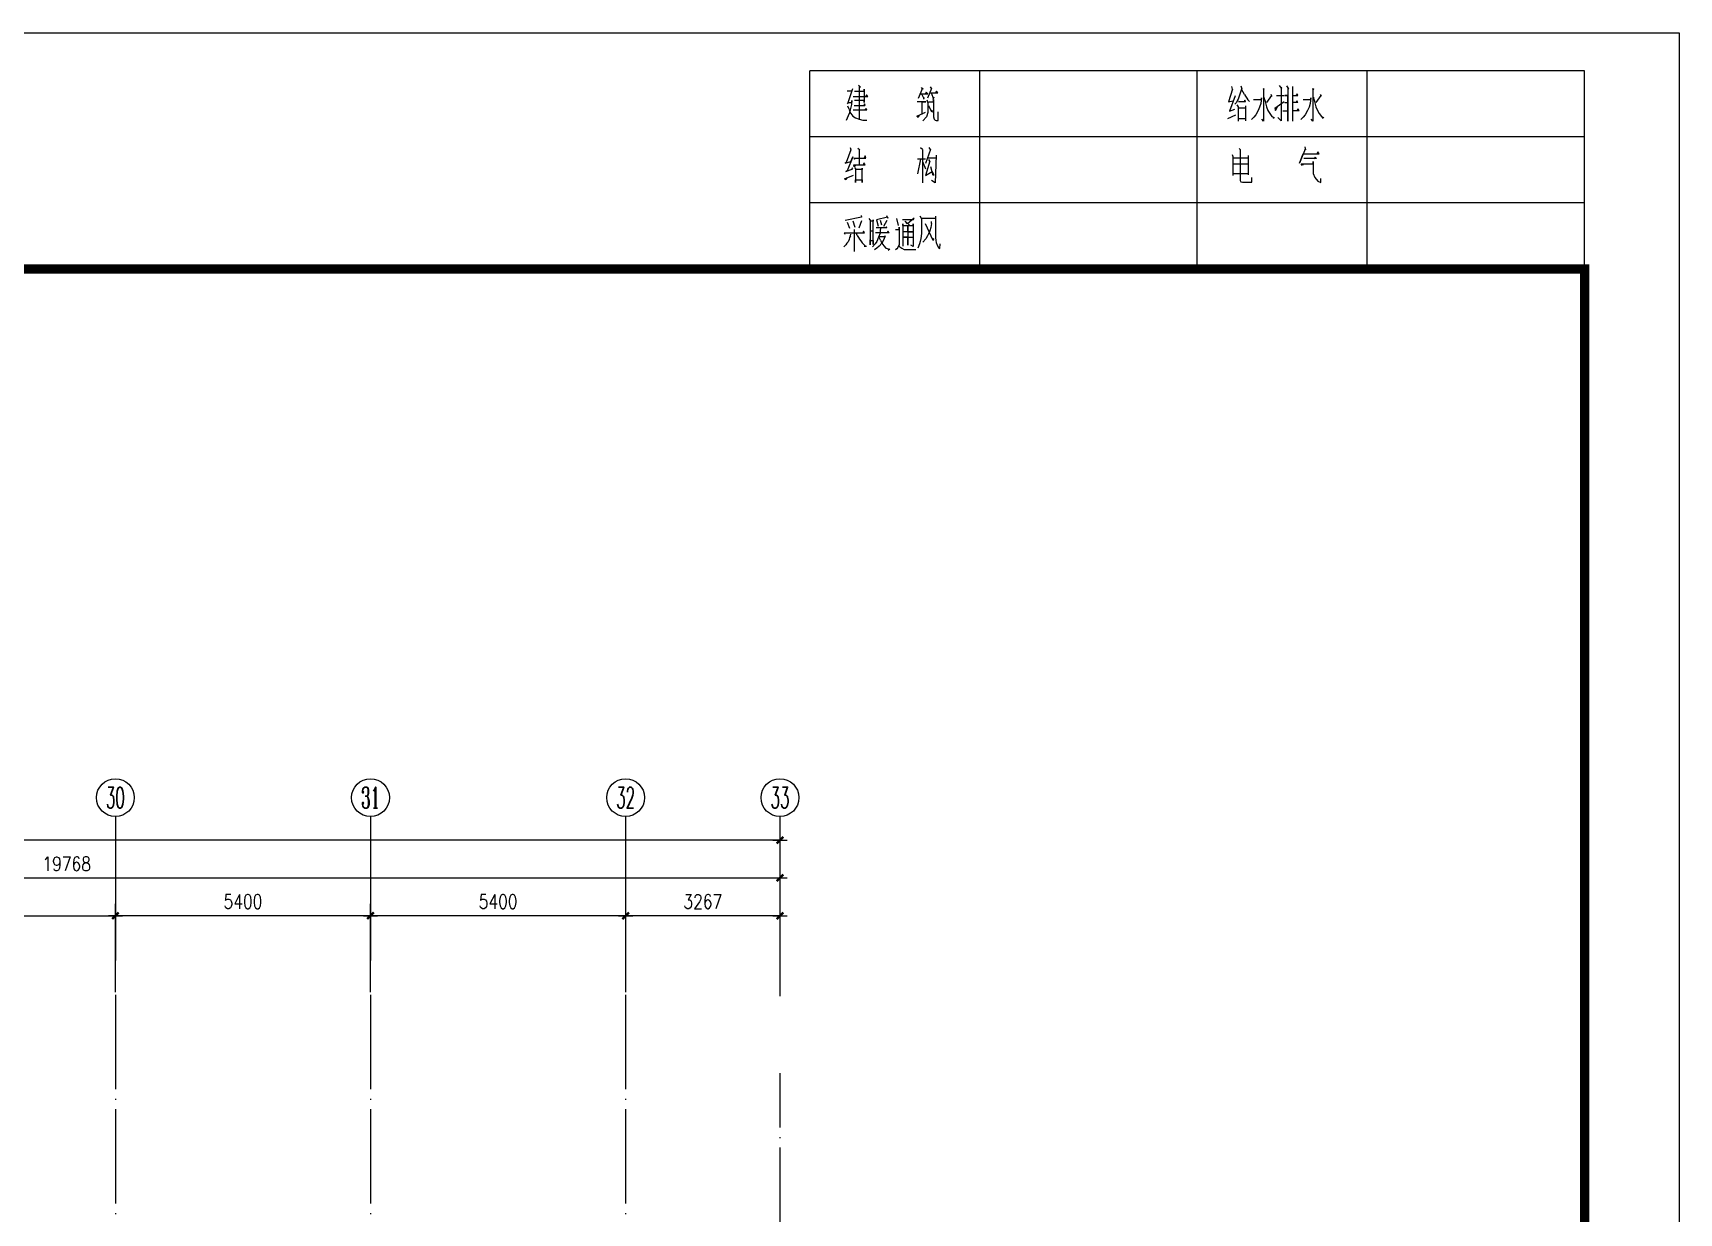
# Model space of a CAD drawing. Extents: x 634182 to 802382, y -1101880 to -864080.
# Drawn here: x 767539 to 802382, y -889066 to -864080 of the extents above; entities that cross this region are included whole.
import ezdxf
from ezdxf.enums import TextEntityAlignment as Align

# ---------------------------------------------------------------- set-up
doc = ezdxf.new("R2010")
doc.units = 0
doc.header["$LTSCALE"] = 1000
doc.header["$MEASUREMENT"] = 0
doc.linetypes.add('DOTE', pattern=[2.42, 2, -0.2, 0.02, -0.2])
doc.layers.get('0').update_dxf_attribs({"linetype": 'CONTINUOUS'})
doc.layers.get('DEFPOINTS').update_dxf_attribs({"linetype": 'CONTINUOUS'})
for name, color, linetype in [('AXIS', 3, 'CONTINUOUS'), ('AXIS_TEXT', 7, 'CONTINUOUS'), ('DOTE', 1, 'DOTE'), ('HAO', 7, 'CONTINUOUS'), ('PUB_DIM', 3, 'CONTINUOUS'), ('TK', 7, 'CONTINUOUS'), ('TQ', 7, 'CONTINUOUS'), ('WEN', 4, 'CONTINUOUS')]:
    doc.layers.add(name, color=color, linetype=linetype)
doc.styles.add('COMPLEX', font='COMPLEX')
doc.styles.add('DIM_FONT', font='simplex.shx', dxfattribs={"width": 0.8})
doc.dimstyles.new('DIMN', dxfattribs={"dimtxt": 300, "dimasz": 1, "dimexe": 250, "dimexo": 300, "dimgap": 150, "dimtad": 1, "dimdec": 0, "dimzin": 0, "dimdsep": 46, "dimtxsty": 'DIM_FONT', "dimblk": '_DIMX', "dimblk1": '_DIMX', "dimblk2": '_DIMX', "dimcen": 2.5, "dimclrt": 7, "dimadec": 0, "dimazin": 0, "dimtfac": 1, "dimtdec": 0, "dimtix": 1, "dimtmove": 2, "dimatfit": 3, "dimldrblk": '_DIMX', "dimfxl": 0, "dimtolj": 1, "dimtzin": 0, "dimarcsym": 0})

# ---------------------------------------------------------------- blocks, each defined once
blk = doc.blocks.new('_DIMX')
blk.add_line((-150, 0), (150, 0))
at = {"const_width": 50}
blk.add_lwpolyline([(-70, -70), (70, 70)], dxfattribs=at)
blk = doc.blocks.new('*D468')
at = {"color": 0, "linetype": 'ByBlock'}
for p, q in [((681944, -884471), (681944, -880921)), ((783351, -881171), (681945, -881171)), ((783352, -884471), (783352, -880921))]:
    blk.add_line(p, q, dxfattribs=at)
at = {"layer": 'DEFPOINTS', "color": 0, "linetype": 'ByBlock'}
for p in [(681944, -881171), (681944, -884771), (783352, -884771)]:
    blk.add_point(p, dxfattribs=at)
at = {"color": 0, "linetype": 'ByBlock'}
for p, rotation in [((681944, -881171), 179.9999999999994), ((783352, -881171), 359.9999999999994)]:
    blk.add_blockref('_DIMX', p, dxfattribs=dict(at, rotation=rotation))
at = {"color": 7, "linetype": 'ByBlock', "insert": (732648, -880871), "char_height": 300, "attachment_point": 5, "style": 'DIM_FONT'}
blk.add_mtext('\\A1;101408', dxfattribs=at)
blk = doc.blocks.new('*D844')
at = {"color": 0, "linetype": 'ByBlock'}
for p, q in [((774685, -884386), (774685, -882521)), ((780085, -884386), (780085, -882521)), ((780084, -882771), (774686, -882771))]:
    blk.add_line(p, q, dxfattribs=at)
at = {"layer": 'DEFPOINTS', "color": 0, "linetype": 'ByBlock'}
for p in [(774685, -882771), (774685, -884686), (780085, -884686)]:
    blk.add_point(p, dxfattribs=at)
at = {"color": 0, "linetype": 'ByBlock'}
for p, rotation in [((774685, -882771), 179.9999999999988), ((780085, -882771), 359.9999999999988)]:
    blk.add_blockref('_DIMX', p, dxfattribs=dict(at, rotation=rotation))
at = {"color": 7, "linetype": 'ByBlock', "insert": (777385, -882471), "char_height": 300, "attachment_point": 5, "style": 'DIM_FONT'}
blk.add_mtext('\\A1;5400', dxfattribs=at)
blk = doc.blocks.new('*D896')
at = {"color": 0, "linetype": 'ByBlock'}
for p, q in [((769285, -884386), (769285, -882521)), ((774685, -884386), (774685, -882521)), ((774684, -882771), (769286, -882771))]:
    blk.add_line(p, q, dxfattribs=at)
at = {"layer": 'DEFPOINTS', "color": 0, "linetype": 'ByBlock'}
for p in [(769285, -882771), (769285, -884686), (774685, -884686)]:
    blk.add_point(p, dxfattribs=at)
at = {"color": 0, "linetype": 'ByBlock'}
for p, rotation in [((769285, -882771), 180.0000000000012), ((774685, -882771), 1.199040866595169e-12)]:
    blk.add_blockref('_DIMX', p, dxfattribs=dict(at, rotation=rotation))
at = {"color": 7, "linetype": 'ByBlock', "insert": (771985, -882471), "char_height": 300, "attachment_point": 5, "style": 'DIM_FONT'}
blk.add_mtext('\\A1;5400', dxfattribs=at)
blk = doc.blocks.new('_AXISO')
blk.add_circle((0, 0), 0.5)
at = {"layer": 'AXIS_TEXT', "style": 'COMPLEX', "width": 1.041667}
blk.add_attdef('A', text='', height=0.56, dxfattribs=at).set_placement((-0.25, -0.28), (0.25, -0.28), align=Align.FIT)
blk = doc.blocks.new('*D909')
at = {"color": 0, "linetype": 'ByBlock'}
for p, q in [((780085, -884386), (780085, -882521)), ((783352, -884386), (783352, -882521)), ((783351, -882771), (780086, -882771))]:
    blk.add_line(p, q, dxfattribs=at)
at = {"layer": 'DEFPOINTS', "color": 0, "linetype": 'ByBlock'}
for p in [(780085, -882771), (780085, -884686), (783352, -884686)]:
    blk.add_point(p, dxfattribs=at)
at = {"color": 0, "linetype": 'ByBlock'}
for p, rotation in [((780085, -882771), 179.9999999999959), ((783352, -882771), 359.999999999996)]:
    blk.add_blockref('_DIMX', p, dxfattribs=dict(at, rotation=rotation))
at = {"color": 7, "linetype": 'ByBlock', "insert": (781718, -882471), "char_height": 300, "attachment_point": 5, "style": 'DIM_FONT'}
blk.add_mtext('\\A1;3267', dxfattribs=at)
blk = doc.blocks.new('TQ-Z3')
at = {"layer": 'TQ'}
for p, q in [((-1829, -2786), (-1848, -2794)), ((-1836, -2792), (-1829, -2786)), ((-1646, -2808), (-1614, -2786)), ((-1614, -2786), (-1603, -2767)), ((-1607, -2761), (-1595, -2772)), ((-1603, -2767), (-1607, -2761)), ((-1912, -2883), (-1904, -2866)), ((-1904, -2866), (-1904, -2875)), ((-1904, -2875), (-1567, -2875)), ((-1836, -2792), (-1765, -2844)), ((-1793, -2861), (-1821, -2866)), ((-1813, -2897), (-1753, -2905)), ((-1793, -2900), (-1813, -2897)), ((-1793, -2861), (-1761, -2855)), ((-1793, -2900), (-1793, -2980)), ((-1761, -2855), (-1718, -2844)), ((-1753, -2905), (-1714, -2916)), ((-1718, -2844), (-1678, -2828)), ((-1714, -2916), (-1678, -2933)), ((-1678, -2828), (-1646, -2808)), ((-1678, -2933), (-1634, -2958)), ((-1634, -2958), (-1607, -2977)), ((-1567, -2875), (-1587, -2894)), ((-1293, -2962), (-1261, -2954)), ((-1261, -2954), (-1269, -2956)), ((-1269, -2956), (-1122, -3017)), ((-1221, -2810), (-1241, -2823)), ((-1241, -2823), (-1217, -2835)), ((-1221, -2979), (-1221, -2810)), ((-1170, -2837), (-1185, -2851)), ((-1185, -2851), (-1166, -2862)), ((-1170, -2837), (-1170, -2973)), ((-1138, -2873), (-1090, -2873)), ((-1114, -2873), (-1138, -2873)), ((-1114, -3001), (-1114, -2873)), ((-1090, -2873), (-1055, -2873)), ((-1055, -2873), (-1011, -2871)), ((-1011, -2871), (-968, -2854)), ((-968, -2854), (-932, -2823)), ((-916, -2793), (-960, -2793)), ((-932, -2823), (-916, -2793)), ((-1908, -3131), (-1939, -3150)), ((-1567, -3086), (-1932, -3086)), ((-1916, -3142), (-1908, -3131)), ((-1836, -3034), (-1856, -3042)), ((-1856, -3042), (-1841, -3053)), ((-1836, -3089), (-1836, -3034)), ((-1765, -3036), (-1781, -3045)), ((-1781, -3045), (-1761, -3056)), ((-1765, -3036), (-1765, -3089)), ((-1678, -3022), (-1698, -3034)), ((-1698, -3034), (-1678, -3042)), ((-1678, -3086), (-1678, -3022)), ((-1607, -2977), (-1583, -3002)), ((-1122, -3017), (-1221, -2979)), ((-1114, -2979), (-1095, -2987)), ((-1095, -2987), (-1114, -3001)), ((-1916, -3206), (-1944, -3228)), ((-1924, -3211), (-1916, -3206)), ((-1924, -3211), (-1571, -3211)), ((-1916, -3142), (-1567, -3142)), ((-1829, -3309), (-1848, -3318)), ((-1836, -3173), (-1836, -3139)), ((-1836, -3142), (-1836, -3173)), ((-1567, -3142), (-1836, -3142)), ((-1836, -3261), (-1836, -3181)), ((-1836, -3315), (-1829, -3309)), ((-1702, -3278), (-1773, -3181)), ((-1761, -3145), (-1761, -3173)), ((-1678, -3270), (-1726, -3245)), ((-1702, -3278), (-1678, -3270)), ((-1674, -3192), (-1674, -3145)), ((-1646, -3331), (-1614, -3309)), ((-1614, -3309), (-1603, -3290)), ((-1607, -3284), (-1595, -3295)), ((-1603, -3290), (-1607, -3284)), ((-1571, -3211), (-1603, -3247)), ((-1912, -3406), (-1904, -3390)), ((-1904, -3390), (-1904, -3398)), ((-1904, -3398), (-1567, -3398)), ((-1836, -3315), (-1765, -3367)), ((-1793, -3384), (-1821, -3390)), ((-1813, -3420), (-1753, -3428)), ((-1793, -3423), (-1813, -3420)), ((-1793, -3384), (-1761, -3378)), ((-1793, -3423), (-1793, -3503)), ((-1761, -3378), (-1718, -3367)), ((-1753, -3428), (-1714, -3439)), ((-1718, -3367), (-1678, -3351)), ((-1714, -3439), (-1678, -3456)), ((-1678, -3351), (-1646, -3331)), ((-1678, -3456), (-1634, -3481)), ((-1634, -3481), (-1607, -3500)), ((-1567, -3398), (-1587, -3417)), ((-1916, -3626), (-1936, -3635)), ((-1916, -3626), (-1829, -3657)), ((-1848, -3598), (-1896, -3626)), ((-1848, -3598), (-1829, -3590)), ((-1829, -3590), (-1809, -3576)), ((-1829, -3657), (-1797, -3668)), ((-1809, -3576), (-1793, -3565)), ((-1793, -3565), (-1773, -3546)), ((-1769, -3587), (-1789, -3595)), ((-1789, -3595), (-1769, -3601)), ((-1769, -3587), (-1769, -3662)), ((-1729, -3590), (-1571, -3590)), ((-1706, -3662), (-1706, -3587)), ((-1607, -3500), (-1583, -3526)), ((-1591, -3590), (-1591, -3662)), ((-1265, -3645), (-1276, -3656)), ((-1265, -3645), (-936, -3645)), ((-1201, -3559), (-999, -3559)), ((-1178, -3720), (-1178, -3562)), ((-1110, -3562), (-1110, -3720)), ((-1011, -3717), (-1011, -3562)), ((-920, -3523), (-971, -3523)), ((-936, -3645), (-924, -3639)), ((-924, -3639), (-920, -3620)), ((-920, -3620), (-920, -3523)), ((-1904, -3726), (-1932, -3734)), ((-1904, -3726), (-1769, -3770)), ((-1833, -3698), (-1670, -3759)), ((-1797, -3668), (-1781, -3676)), ((-1781, -3676), (-1765, -3685)), ((-1769, -3770), (-1781, -3723)), ((-1765, -3685), (-1746, -3701)), ((-1737, -3679), (-1718, -3665)), ((-1718, -3665), (-1567, -3665)), ((-1670, -3759), (-1694, -3701)), ((-1631, -3693), (-1591, -3779)), ((-1213, -3731), (-1193, -3722)), ((-1193, -3722), (-991, -3722)), ((-1907, -6907), (-1931, -6921)), ((-1911, -6910), (-1907, -6907)), ((-1911, -6910), (-1808, -6954)), ((-1864, -6844), (-1884, -6860)), ((-1884, -6860), (-1867, -6871)), ((-1856, -6952), (-1872, -6968)), ((-1872, -6968), (-1856, -6976)), ((-1864, -6929), (-1864, -6844)), ((-1860, -6913), (-1808, -6893)), ((-1856, -7027), (-1856, -6952)), ((-1820, -6888), (-1796, -6896)), ((-1808, -6893), (-1820, -6888)), ((-1796, -6891), (-1610, -6891)), ((-1769, -6891), (-1796, -6891)), ((-1764, -6949), (-1788, -6957)), ((-1769, -6943), (-1769, -6891)), ((-1764, -6949), (-1657, -6952)), ((-1661, -6907), (-1729, -6940)), ((-1673, -6902), (-1681, -6913)), ((-1673, -6902), (-1661, -6907)), ((-1574, -6841), (-1666, -6841)), ((-1657, -6952), (-1610, -6965)), ((-1610, -6891), (-1586, -6882)), ((-1610, -6965), (-1571, -7004)), ((-1586, -6882), (-1578, -6874)), ((-1578, -6874), (-1574, -6863)), ((-1574, -6863), (-1574, -6841)), ((-1267, -6924), (-1287, -6935)), ((-1267, -6924), (-1116, -6974)), ((-1207, -6861), (-914, -6874)), ((-1179, -6946), (-1179, -6863)), ((-1144, -6930), (-1160, -6941)), ((-1144, -6930), (-989, -6974)), ((-989, -6894), (-1084, -6919)), ((-989, -6974), (-1033, -6905)), ((-1001, -6888), (-1029, -6902)), ((-1001, -6888), (-989, -6894)), ((-914, -6874), (-938, -6910)), ((-559, -6869), (-333, -6869)), ((-540, -7013), (-540, -6872)), ((-484, -6910), (-504, -6913)), ((-484, -6910), (-440, -6919)), ((-301, -6894), (-480, -6977)), ((-440, -6919), (-405, -6930)), ((-405, -6930), (-373, -6944)), ((-373, -6944), (-353, -6955)), ((-353, -6955), (-321, -6971)), ((-333, -6869), (-301, -6866)), ((-321, -6891), (-321, -6902)), ((-321, -6891), (-301, -6894)), ((-301, -6866), (-282, -6861)), ((-282, -6861), (-254, -6852)), ((-218, -6825), (-266, -6819)), ((-254, -6852), (-230, -6838)), ((-230, -6838), (-218, -6825)), ((-1903, -7004), (-1923, -7018)), ((-1915, -7007), (-1903, -7004)), ((-1915, -7007), (-1804, -7052)), ((-1848, -7013), (-1804, -6993)), ((-1816, -6993), (-1800, -6996)), ((-1804, -6993), (-1816, -6993)), ((-1769, -7015), (-1769, -6971)), ((-1769, -6971), (-1769, -7063)), ((-1769, -7015), (-1638, -7015)), ((-1618, -7066), (-1661, -6974)), ((-1622, -7046), (-1606, -7052)), ((-1606, -7052), (-1618, -7066)), ((-1267, -7007), (-1282, -7027)), ((-1267, -7007), (-914, -7007)), ((-1167, -7060), (-1167, -6977)), ((-1009, -7057), (-1164, -7024)), ((-1140, -7007), (-1060, -6977)), ((-535, -7016), (-559, -7030)), ((-540, -7095), (-480, -7164)), ((-523, -7106), (-540, -7095)), ((-535, -7016), (-381, -7016)), ((-523, -7106), (-523, -7219)), ((-480, -7106), (-250, -7106)), ((-460, -7106), (-480, -7106)), ((-460, -7214), (-460, -7106)), ((-396, -7161), (-396, -7106)), ((-396, -7106), (-396, -7208)), ((-381, -7016), (-349, -7022)), ((-349, -7022), (-325, -7025)), ((-337, -7211), (-337, -7106)), ((-325, -7025), (-293, -7030)), ((-321, -6971), (-286, -7002)), ((-293, -7030), (-266, -7038)), ((-266, -7038), (-222, -7055)), ((-238, -7106), (-254, -7131)), ((-250, -7106), (-238, -7106)), ((-206, -7200), (-206, -7078)), ((-460, -7261), (-535, -7280)), ((-508, -7189), (-464, -7145)), ((-480, -7164), (-508, -7189)), ((-480, -7214), (-242, -7214)), ((-460, -7214), (-480, -7214)), ((-452, -7161), (-254, -7161)), ((-396, -7161), (-452, -7161)), ((-444, -7255), (-262, -7255)), ((-420, -7255), (-444, -7255)), ((-420, -7294), (-420, -7255)), ((-254, -7161), (-337, -7161)), ((-337, -7161), (-337, -7211)), ((-262, -7255), (-230, -7269)), ((-234, -7247), (-246, -7255)), ((-234, -7247), (-222, -7225)), ((-230, -7269), (-215, -7280)), ((-222, -7225), (-206, -7200)), ((-215, -7280), (-203, -7294)), ((-540, -7373), (-563, -7384)), ((-551, -7378), (-540, -7373)), ((-551, -7378), (-523, -7495)), ((-523, -7495), (-456, -7476)), ((-516, -7386), (-452, -7420)), ((-464, -7439), (-516, -7450)), ((-436, -7384), (-448, -7389)), ((-448, -7389), (-436, -7395)), ((-436, -7384), (-436, -7498)), ((-381, -7456), (-432, -7447)), ((-385, -7359), (-401, -7373)), ((-401, -7373), (-381, -7381)), ((-385, -7359), (-385, -7506)), ((-381, -7456), (-337, -7473)), ((-353, -7403), (-313, -7417)), ((-345, -7403), (-353, -7403)), ((-345, -7465), (-345, -7403)), ((-337, -7473), (-293, -7492)), ((-305, -7453), (-333, -7467)), ((-313, -7417), (-274, -7439)), ((-305, -7453), (-274, -7436)), ((-274, -7436), (-246, -7417)), ((-274, -7439), (-242, -7465)), ((-246, -7417), (-222, -7395)), ((-242, -7465), (-222, -7489)), ((-222, -7395), (-210, -7356)), ((-222, -7489), (-203, -7514)), ((-210, -7353), (-198, -7370)), ((-210, -7356), (-210, -7353)), ((-1927, -7664), (-1947, -7684)), ((-1935, -7676), (-1927, -7664)), ((-1903, -7626), (-1764, -7626)), ((-1879, -7626), (-1903, -7626)), ((-1879, -7626), (-1879, -7725)), ((-1828, -7587), (-1844, -7598)), ((-1844, -7598), (-1828, -7606)), ((-1828, -7742), (-1828, -7587)), ((-1784, -7626), (-1784, -7728)), ((-1764, -7626), (-1784, -7626)), ((-1733, -7615), (-1749, -7620)), ((-1729, -7617), (-1749, -7617)), ((-1749, -7617), (-1745, -7620)), ((-1745, -7620), (-1733, -7628)), ((-1729, -7617), (-1729, -7731)), ((-1681, -7595), (-1701, -7603)), ((-1701, -7603), (-1681, -7620)), ((-1681, -7595), (-1681, -7742)), ((-1586, -7678), (-1578, -7637)), ((-1578, -7637), (-1578, -7595)), ((-1175, -7606), (-1199, -7615)), ((-1199, -7615), (-1179, -7623)), ((-1175, -7734), (-1175, -7606)), ((-1104, -7615), (-1124, -7629)), ((-1124, -7629), (-1108, -7632)), ((-1104, -7734), (-1104, -7615)), ((-918, -7645), (-1069, -7645)), ((-1069, -7645), (-1053, -7645)), ((-1053, -7645), (-1053, -7715)), ((-945, -7645), (-918, -7645)), ((-945, -7715), (-945, -7645)), ((-567, -7657), (-551, -7654)), ((-551, -7654), (-516, -7826)), ((-520, -7561), (-535, -7573)), ((-523, -7528), (-508, -7528)), ((-262, -7528), (-523, -7528)), ((-520, -7561), (-258, -7561)), ((-511, -7651), (-432, -7682)), ((-508, -7528), (-508, -7561)), ((-405, -7564), (-405, -7525)), ((-385, -7621), (-401, -7632)), ((-401, -7632), (-381, -7640)), ((-385, -7837), (-385, -7621)), ((-317, -7673), (-298, -7659)), ((-301, -7528), (-262, -7528)), ((-301, -7567), (-301, -7528)), ((-258, -7561), (-301, -7561)), ((-301, -7561), (-301, -7567)), ((-298, -7659), (-278, -7645)), ((-293, -7492), (-266, -7509)), ((-278, -7645), (-266, -7634)), ((-266, -7509), (-234, -7537)), ((-266, -7634), (-246, -7615)), ((-242, -7626), (-242, -7601)), ((-1935, -7676), (-1590, -7676)), ((-1907, -7748), (-1749, -7800)), ((-1884, -7761), (-1884, -7803)), ((-1784, -7756), (-1741, -7759)), ((-1764, -7756), (-1784, -7756)), ((-1764, -7789), (-1764, -7756)), ((-1749, -7800), (-1764, -7789)), ((-1741, -7759), (-1713, -7764)), ((-1701, -7786), (-1725, -7797)), ((-1713, -7764), (-1686, -7772)), ((-1701, -7786), (-1673, -7781)), ((-1686, -7772), (-1654, -7781)), ((-1673, -7781), (-1646, -7767)), ((-1654, -7781), (-1622, -7792)), ((-1646, -7767), (-1618, -7745)), ((-1622, -7792), (-1574, -7814)), ((-1618, -7745), (-1602, -7717)), ((-1602, -7717), (-1586, -7678)), ((-1287, -7773), (-1263, -7767)), ((-1263, -7673), (-1275, -7690)), ((-1270, -7679), (-1263, -7673)), ((-1270, -7679), (-1108, -7679)), ((-1263, -7767), (-1128, -7814)), ((-1187, -7745), (-1041, -7806)), ((-1140, -7767), (-1187, -7745)), ((-1164, -7726), (-1175, -7718)), ((-1175, -7734), (-1164, -7726)), ((-1120, -7826), (-1140, -7767)), ((-1128, -7814), (-1120, -7826)), ((-1084, -7729), (-1104, -7734)), ((-1096, -7718), (-1084, -7729)), ((-1077, -7726), (-1060, -7715)), ((-1060, -7745), (-1072, -7751)), ((-1072, -7751), (-1057, -7754)), ((-1060, -7715), (-918, -7715)), ((-1033, -7820), (-1060, -7745)), ((-1041, -7806), (-1033, -7820)), ((-957, -7831), (-993, -7737)), ((-969, -7803), (-945, -7820)), ((-945, -7820), (-957, -7831)), ((-918, -7715), (-945, -7715)), ((-440, -7720), (-508, -7742)), ((-496, -7803), (-432, -7781)), ((-420, -7729), (-187, -7729)), ((-385, -7837), (-369, -7828)), ((-357, -7698), (-377, -7704)), ((-353, -7770), (-369, -7765)), ((-357, -7698), (-333, -7684)), ((-353, -7770), (-333, -7778)), ((-333, -7684), (-317, -7673)), ((-333, -7778), (-313, -7784)), ((-313, -7784), (-290, -7795)), ((-290, -7795), (-274, -7809)), ((-274, -7809), (-258, -7820)), ((-258, -7820), (-234, -7839))]:
    blk.add_line(p, q, dxfattribs=at)
blk = doc.blocks.new('TQ3')
at = {"layer": 'TK', "linetype": 'Continuous'}
for p, q in [((-2100, 0), (-2100, -6726)), ((-2100, 0), (-2100, -8200)), ((0, 0), (-2100, 0)), ((-1400, 0), (-1400, -6726)), ((-1400, 0), (-1400, -8200)), ((-700, 0), (-700, -6726)), ((-700, 0), (-700, -8200)), ((0, -2300), (-2100, -2300)), ((0, -4100), (-2100, -4100)), ((0, -6400), (-2100, -6400)), ((0, -8200), (-2100, -8200))]:
    blk.add_line(p, q, dxfattribs=at)
at = {"layer": 'TK'}
blk.add_blockref('TQ-Z3', (0, 0), dxfattribs=at)
blk = doc.blocks.new('A$C59C938F0')
at = {"layer": 'HAO', "xscale": 2, "yscale": 2, "zscale": 2, "rotation": 270}
blk.add_blockref('TQ3', (16400, 0), dxfattribs=at)

msp = doc.modelspace()

# ---------------------------------------------------------------- linework, layer by layer
at = {"ltscale": 1500}
msp.add_lwpolyline([(634181.846, -864080.129), (802381.846, -864080.129), (802381.846, -1101880.129), (634181.846, -1101880.129)], close=True, dxfattribs=at)
at = {"ltscale": 1500, "const_width": 200}
msp.add_lwpolyline([(636181.846, -869080.129), (636181.846, -1099880.129), (800381.846, -1099880.129), (800381.846, -869080.129)], close=True, dxfattribs=at)
at = {"layer": 'AXIS'}
for p, q in [((769284.156, -880670.594), (769284.156, -883720.594)), ((774684.156, -880670.594), (774684.156, -883720.594)), ((780084.156, -880670.594), (780084.156, -883720.594)), ((783351.156, -880670.594), (783351.156, -883720.594))]:
    msp.add_line(p, q, dxfattribs=at)
at = {"layer": 'DOTE'}
for p, q in [((769284.579, -884445.605), (769284.579, -902476.757)), ((774684.579, -884445.605), (774684.579, -906139.271)), ((780084.579, -884445.605), (780084.579, -906139.271)), ((783351.996, -889676.757), (783351.996, -886106.785))]:
    msp.add_line(p, q, dxfattribs=at)

# ---------------------------------------------------------------- block references
at = {"layer": 'AXIS'}
ref = msp.add_blockref('_AXISO', (769284.156, -880270.594), dxfattribs=dict(at, xscale=800, yscale=800, zscale=800))
ref.add_attrib('A', '30', dxfattribs={"layer": 'AXIS_TEXT', "height": 448, "style": 'COMPLEX', "width": 0.568182}).set_placement((769084.156, -880494.594), (769484.156, -880494.594), align=Align.FIT)
ref = msp.add_blockref('_AXISO', (774684.156, -880270.594), dxfattribs=dict(at, xscale=800, yscale=800, zscale=800))
ref.add_attrib('A', '31', dxfattribs={"layer": 'AXIS_TEXT', "height": 448, "rotation": 360, "style": 'COMPLEX', "width": 0.669643}).set_placement((774484.156, -880494.594), (774884.156, -880494.594), align=Align.FIT)
ref = msp.add_blockref('_AXISO', (780084.156, -880270.594), dxfattribs=dict(at, xscale=800, yscale=800, zscale=800))
ref.add_attrib('A', '32', dxfattribs={"layer": 'AXIS_TEXT', "height": 448, "style": 'COMPLEX', "width": 0.568182}).set_placement((779884.156, -880494.594), (780284.156, -880494.594), align=Align.FIT)
ref = msp.add_blockref('_AXISO', (783351.156, -880270.594), dxfattribs=dict(at, xscale=800, yscale=800, zscale=800))
ref.add_attrib('A', '33', dxfattribs={"layer": 'AXIS_TEXT', "height": 448, "style": 'COMPLEX', "width": 0.568182}).set_placement((783151.156, -880494.594), (783551.156, -880494.594), align=Align.FIT)
at = {"layer": 'WEN', "ltscale": 1500}
msp.add_blockref('A$C59C938F0', (783981.847, -869080.129), dxfattribs=at)

# ---------------------------------------------------------------- dimensions: what is measured, and where the dimension line sits
at = {"layer": 'AXIS'}
msp.add_linear_dim(base=(783351.996, -881970.594), p1=(763584.156, -883885.7), p2=(783351.996, -883885.7), angle=0, location=(768252.62, -881670.594), dimstyle='DIMN', dxfattribs=at).render()
msp.add_aligned_dim(p1=(763584.156, -884685.7), p2=(769284.579, -884685.7), distance=1915.106, dimstyle='DIMN', dxfattribs=at).render()
for p1, p2, picture, middle in [((774684.579, -884685.7), (769284.579, -884685.7), '*D896', (771984.579, -882470.594)), ((780084.579, -884685.7), (774684.579, -884685.7), '*D844', (777384.579, -882470.594)), ((783351.996, -884685.7), (780084.579, -884685.7), '*D909', (781718.287, -882470.594))]:
    dim = msp.add_aligned_dim(p1=p1, p2=p2, distance=-1915.106, dimstyle='DIMN', dxfattribs=at)
    dim.commit()
    dim.dimension.update_dxf_attribs({"geometry": picture, "text_midpoint": middle})
at = {"layer": 'PUB_DIM', "linetype": 'Continuous'}
dim = msp.add_aligned_dim(p1=(783351.996, -884770.594), p2=(681944.156, -884770.594), distance=-3600, dimstyle='DIMN', dxfattribs=at)
dim.commit()
dim.dimension.update_dxf_attribs({"geometry": '*D468', "text_midpoint": (732648.076, -880870.594)})

doc.saveas('drawing.dxf')
